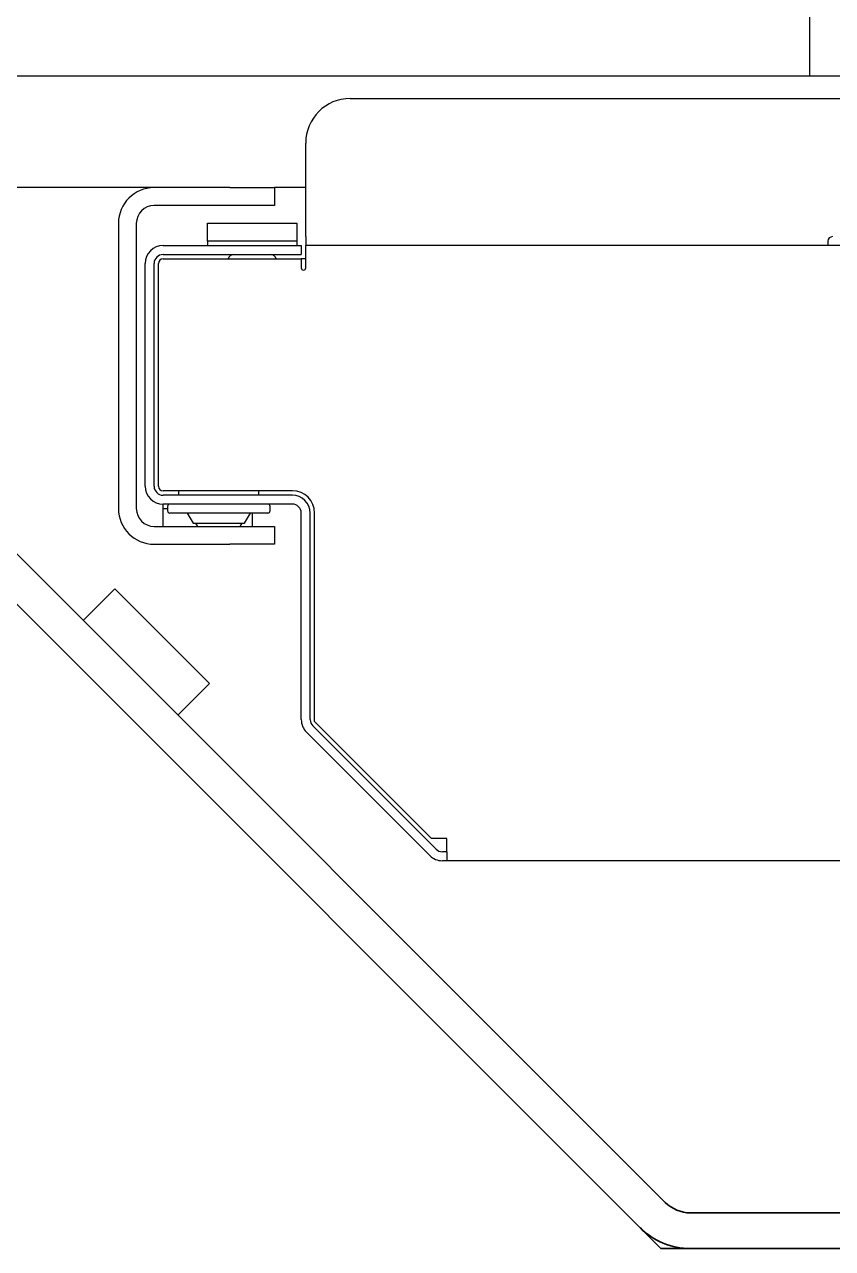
# Model space of a CAD drawing. Header units: inches. Extents: x 16559 to 58559, y 6500 to 36200.
# Drawn here: x 45666.2 to 45847.4, y 29826.3 to 30100.9 of the extents above; entities that cross this region are included whole.
import ezdxf

# ---------------------------------------------------------------- set-up
doc = ezdxf.new("R2010")
doc.units = ezdxf.units.IN
doc.header["$LTSCALE"] = 300
doc.layers.add('GUIDE', color=4, linetype='Continuous', lineweight=35)
doc.layers.add('MACCHINA', color=40, linetype='Continuous')

# ---------------------------------------------------------------- blocks, each defined once
blk = doc.blocks.new('A$Cbaf7ccba')
at = {"layer": 'GUIDE'}
for p, q in [((-702.05, -502.66), (-875.02, -329.69)), ((-880.67, -335.34), (-703.02, -513)), ((-825.52, -365.04), (-832.59, -372.11)), ((-825.52, -365.04), (-804.31, -386.25)), ((-811.38, -393.33), (-804.31, -386.25)), ((-649.7, -505), (-696.39, -505)), ((-703.02, -513), (-516.39, -513))]:
    blk.add_line(p, q, dxfattribs=at)
for radius in [8, 16]:
    blk.add_arc((-696.39, -497), radius, 225, 270, dxfattribs=at)
blk = doc.blocks.new('A$Ccd749461')
at = {"layer": 'MACCHINA'}
for p, q in [((-669.7, -215), (-669.7, -250)), ((-254.7, -250), (-994.7, -250)), ((-772.7, -255), (-448.7, -255)), ((-782.7, -286), (-782.7, -265)), ((-816.7, -275), (-884.7, -275)), ((-799.7, -275), (-816.7, -275)), ((-799.7, -275), (-789.7, -275)), ((-789.7, -275), (-789.7, -279)), ((-782.7, -275), (-789.7, -275)), ((-799.7, -279), (-816.7, -279)), ((-789.7, -279), (-799.7, -279)), ((-824.7, -283), (-824.7, -347)), ((-820.7, -283), (-820.7, -347)), ((-804.7, -283), (-784.7, -283)), ((-804.7, -287), (-804.7, -283)), ((-784.7, -283), (-784.7, -287)), ((-814.7, -288), (-783.7, -288)), ((-784.7, -287), (-804.7, -287)), ((-804.7, -287), (-804.7, -288)), ((-784.7, -287), (-784.7, -288)), ((-783.7, -288), (-783.7, -290)), ((-782.7, -286), (-782.7, -288)), ((-438.7, -288), (-782.7, -288)), ((-782.7, -292), (-782.7, -288)), ((-665.55, -287), (-665.55, -288)), ((-814.7, -290), (-783.7, -290)), ((-814.7, -291), (-783.7, -291)), ((-782.7, -291), (-783.7, -291)), ((-783.7, -291), (-783.7, -293)), ((-818.7, -342), (-818.7, -292)), ((-816.7, -342), (-816.7, -292)), ((-815.7, -342), (-815.7, -292)), ((-782.7, -293), (-782.7, -292)), ((-785.7, -343), (-814.7, -343)), ((-811.2, -343), (-811.2, -344)), ((-793.2, -344), (-793.2, -343)), ((-785.7, -344), (-814.7, -344)), ((-814.7, -347), (-814.7, -346)), ((-785.7, -346), (-814.7, -346)), ((-814.7, -347), (-813.7, -347)), ((-814.7, -351), (-814.7, -347)), ((-813.7, -346.5), (-813.7, -347.5)), ((-791.2, -348), (-813.2, -348)), ((-809.28, -348), (-807.95, -350.3)), ((-796.45, -350.3), (-795.12, -348)), ((-794.7, -348), (-794.7, -351)), ((-790.7, -347.5), (-790.7, -346.5)), ((-783.7, -394.34), (-783.7, -348)), ((-781.7, -394.34), (-781.7, -348)), ((-780.7, -394.76), (-780.7, -348)), ((-816.7, -351), (-799.7, -351)), ((-807.95, -350.3), (-796.45, -350.3)), ((-807.45, -350.3), (-807, -351)), ((-799.7, -351), (-789.7, -351)), ((-797.4, -351), (-796.95, -350.3)), ((-789.7, -351), (-789.7, -355)), ((-816.7, -355), (-799.7, -355)), ((-789.7, -355), (-799.7, -355)), ((-754.46, -421), (-780.7, -394.76)), ((-754.87, -424.83), (-782.53, -397.17)), ((-753.46, -423.41), (-781.12, -395.76)), ((-751.05, -421), (-754.46, -421)), ((-751.05, -422), (-751.05, -421)), ((-751.05, -424), (-751.05, -422)), ((-751.05, -424), (-752.05, -424)), ((-751.05, -424), (-751.05, -426)), ((-751.05, -426), (-752.05, -426)), ((-470.36, -426), (-751.05, -426))]:
    blk.add_line(p, q, dxfattribs=at)
for centre, radius, start, end in [((-772.7, -265), 10, 90, 180), ((-816.7, -283), 8, 90, 180), ((-816.7, -283), 4, 90, 180), ((-814.7, -292), 4, 90, 180), ((-664.55, -287), 1, 90, 180), ((-814.7, -292), 2, 90, 180), ((-814.7, -292), 1, 90, 180), ((-798.86, -291.25), 1.25, 90, 168.463), ((-790.55, -291.25), 1.25, 11.537, 90), ((-783.2, -293), 0.5, 180, 0), ((-814.7, -342), 4, 180, 270), ((-814.7, -342), 2, 180, 270), ((-814.7, -342), 1, 180, 270), ((-785.7, -348), 5, 0, 90), ((-785.7, -348), 4, 0, 90), ((-816.7, -347), 8, 180, 270), ((-816.7, -347), 4, 180, 270), ((-813.2, -346.5), 0.5, 90, 180), ((-813.2, -347.5), 0.5, 180, 270), ((-791.2, -346.5), 0.5, 0, 90), ((-791.2, -347.5), 0.5, 270, 0), ((-785.7, -348), 2, 0, 90), ((-779.7, -394.34), 4, 180, 225), ((-779.7, -394.34), 2, 180, 225), ((-752.05, -422), 4, 225, 270), ((-752.05, -422), 2, 225, 270)]:
    blk.add_arc(centre, radius, start, end, dxfattribs=at)

msp = doc.modelspace()

# ---------------------------------------------------------------- block references
at = {"layer": 'GUIDE'}
msp.add_blockref('A$Cbaf7ccba', (46511.967, 30339.28), dxfattribs=at)
at = {"layer": 'MACCHINA'}
msp.add_blockref('A$Ccd749461', (46511.967, 30339.28), dxfattribs=at)

doc.saveas('drawing.dxf')
